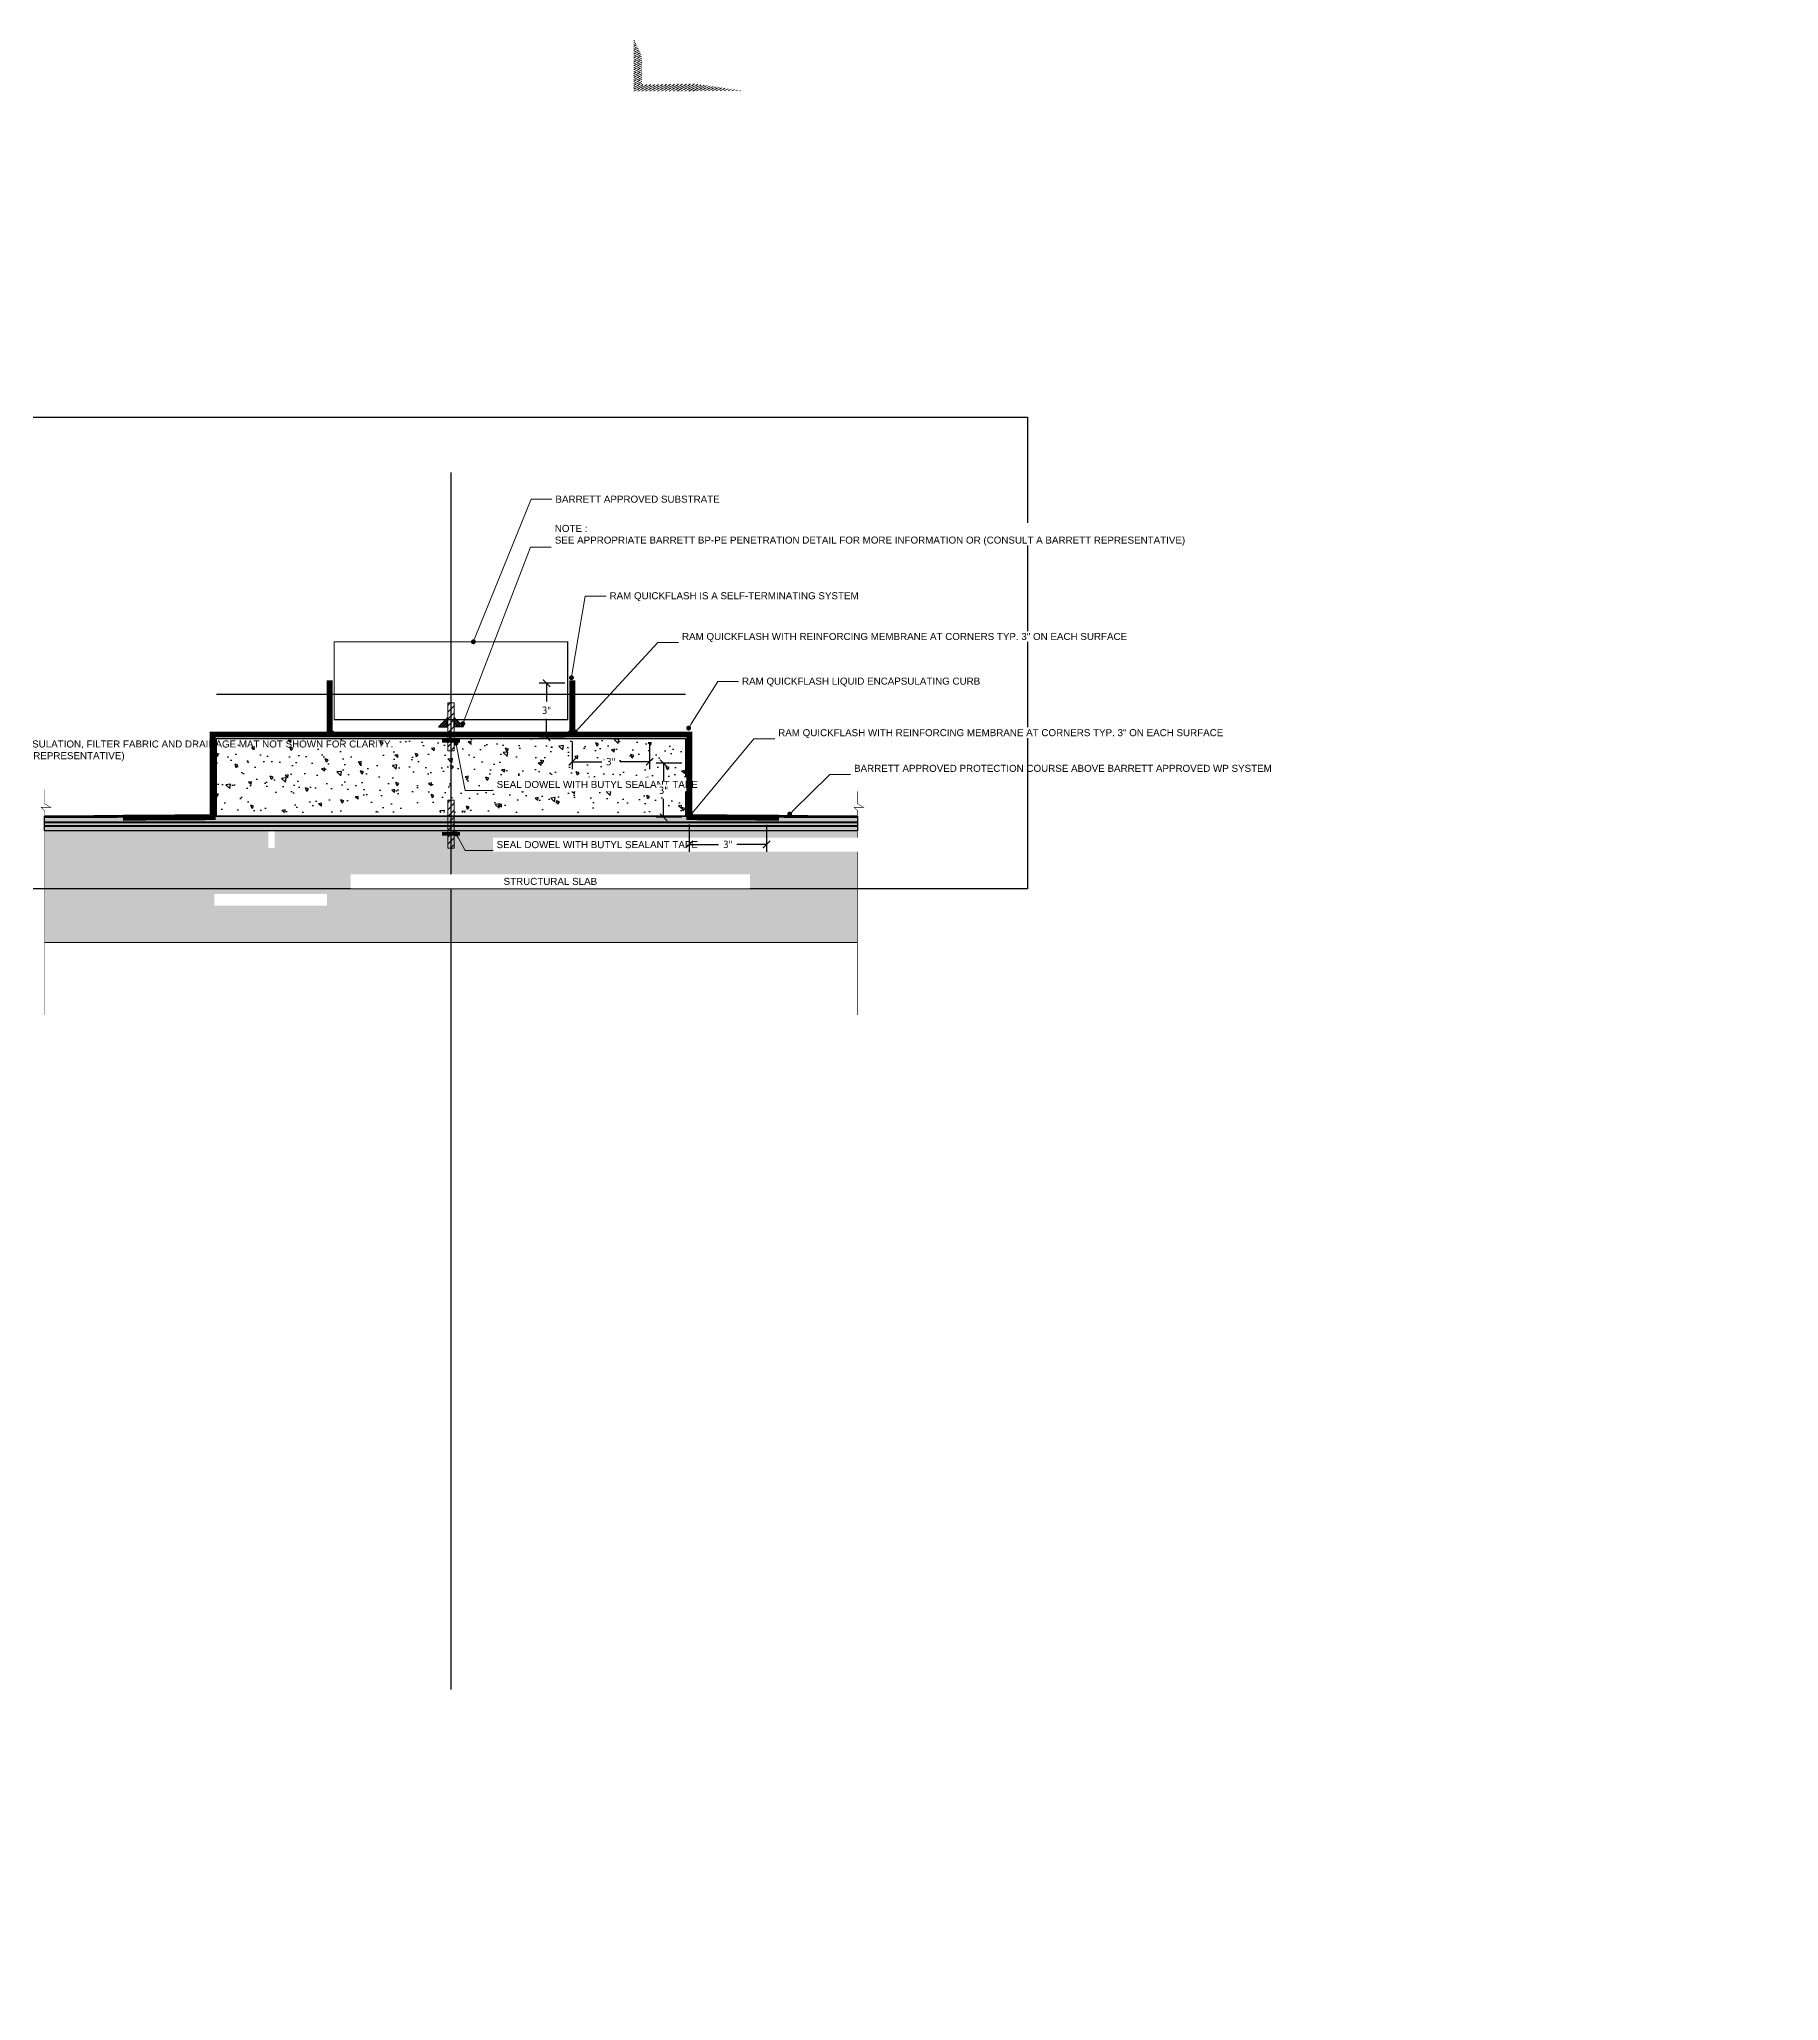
# Model space of a CAD drawing. Header units: inches. Extents: x 0 to 537, y 0 to 101.
# Drawn here: x 447.2 to 536.6, y 0 to 100.8 of the extents above; entities that cross this region are included whole.
import ezdxf
from ezdxf import colors
from ezdxf.entities.mleader import LeaderData, LeaderLine
from ezdxf.math import Vec2, Vec3

# ---------------------------------------------------------------- set-up
doc = ezdxf.new("R2010")
doc.units = ezdxf.units.IN
doc.header["$MEASUREMENT"] = 0
doc.linetypes.add('Dashed - Dense', pattern=[0.8, 0.5, -0.3])
doc.layers.get('Defpoints').update_dxf_attribs({"color": 103})
for name, color, linetype, lineweight in [('00 LDS Dimensions', 20, 'Continuous', 0), ('BP Mastic', 191, 'Continuous', 0), ('BP Others', 190, 'Continuous', 0), ('BP Primer', 2, 'Continuous', 0), ('BP Text', 20, 'Continuous', 0), ('Others', 190, 'Continuous', 0), ('RAM Black Pearl Sheet', 165, 'Continuous', 0), ('RAM HDR 327', 63, 'Continuous', 0), ('RT-250 HRA SYSTEM LIQUID', 241, 'Continuous', 0)]:
    doc.layers.add(name, color=color, linetype=linetype, lineweight=lineweight)
doc.layers.add('Fastener', color=94, linetype='Continuous')
doc.layers.add('Protection Course', color=7, linetype='Dashed - Dense', lineweight=0, true_color=0x216123)
doc.styles.add('Annotative', font='tahoma.ttf')
doc.styles.get("Standard").update_dxf_attribs({"font": 'ARIALN.TTF'})
doc.dimstyles.new('Annotative', dxfattribs={"dimscale": 0, "dimtxt": 0.09375, "dimasz": 0.09375, "dimexe": 0.09375, "dimexo": 0.09375, "dimgap": 0.0625, "dimtad": 0, "dimtih": 1, "dimtoh": 1, "dimlfac": -1, "dimzin": 3, "dimdsep": 46, "dimlunit": 4, "dimtxsty": 'Annotative', "dimblk": 'ARCHTICK', "dimcen": 0.09, "dimclrd": 256, "dimclre": 256, "dimclrt": 256, "dimadec": 0, "dimazin": 2, "dimtfac": 1, "dimtix": 1, "dimtofl": 0, "dimtmove": 1, "dimatfit": 1, "dimldrblk": 'CLOSEDBLANK', "dimfxl": 1, "dimtfill": 1, "dimtolj": 1, "dimtzin": 0, "dimarcsym": 0})
pattern_1 = [(140, (-1499.7655, 15.3575), (0.1568803, 1.7931505), [0.1875, -2.0625]), (85, (-1499.7655, 15.3575), (-1.8804803, -0.3468783), [0.15, -1.65]), (190.45144, (-1499.7525, 15.507), (-1.7236, 1.4462721), [0.1593505, -1.7528553]), (136.1842, (-1500.2655, 15.3575), (0.4137982, 2.6681033), [0.28125, -3.09375]), (186.63564, (-1500.231, 15.58), (-2.4352965, 2.336655), [0.239026, -2.6292844]), (81.18416, (-1500.2655, 15.3575), (-2.4352965, 2.336655), [0.225, -2.475]), (111, (-1500.1405, 15.6075), (1.0065472, 1.4922676), [0.1875, -2.0625]), (56, (-1500.1405, 15.6075), (-1.8128751, 0.6082883), [0.15, -1.65]), (161.45144, (-1500.0566, 15.7319), (-0.8063279, 2.100556), [0.1593505, -1.7528553]), (127.5, (-1499.7655, 15.35754), (-0.83223463, 0.03039964), [0, -1.63, 0, -1.675, 0, -1.65625]), (97.5, (-1499.7655, 15.3575), (-0.98602928, 0.65767384), [0, -0.955, 0, -1.5925, 0, -0.63125]), (57.5, (-1499.7655, 14.80004), (0.05638718, 1.3345561), [0, -0.625, 0, -1.95, 0, -2.5875]), (47.5, (-1499.7655, 14.55), (-0.25026246, 1.4579654), [0, -0.8125, 0, -1.295, 0, -1.8375])]
pattern_2 = [(90, (0, -0.105874), (-0.0625, 0.0625), [0.0625, -0.0625]), (180, (4e-18, -0.043374), (-0.0625, -0.0625), [0.0625, -0.0625])]

# ---------------------------------------------------------------- blocks, each defined once
blk = doc.blocks.new('_Dot')
at = {"color": 0, "linetype": 'ByBlock', "lineweight": -2}
blk.add_line((-0.5, 0), (-1, 0), dxfattribs=at)
at = {"color": 0, "linetype": 'ByBlock', "const_width": 0.5}
blk.add_lwpolyline([(-0.25, 0, 1), (0.25, 0, 1)], format="xyb", close=True, dxfattribs=at)
blk = doc.blocks.new('_ArchTick')
at = {"color": 0, "linetype": 'ByBlock', "const_width": 0.15}
blk.add_lwpolyline([(-0.5, -0.5), (0.5, 0.5)], dxfattribs=at)
blk = doc.blocks.new('*D47')
at = {"layer": '00 LDS Dimensions', "lineweight": -2, "transparency": 16777216}
for p, q in [((480.22, 63.58), (478.9, 63.58)), ((479.28, 63.58), (479.28, 62.64)), ((479.28, 60.81), (479.28, 61.75)), ((480.22, 60.81), (478.9, 60.81))]:
    blk.add_line(p, q, dxfattribs=at)
at = {"layer": 'Defpoints', "color": 0, "transparency": 16777216}
for p in [(480.6, 63.58), (479.28, 60.81), (480.6, 60.81)]:
    blk.add_point(p, dxfattribs=at)
at = {"layer": '00 LDS Dimensions', "lineweight": -2, "transparency": 16777216, "xscale": 0.375, "yscale": 0.375, "zscale": 0.375}
for p, rotation in [((479.28, 63.58), 90), ((479.28, 60.81), 270)]:
    blk.add_blockref('_ArchTick', p, dxfattribs=dict(at, rotation=rotation))
at = {"layer": '00 LDS Dimensions', "transparency": 16777216, "insert": (479.28, 62.19), "char_height": 0.375, "attachment_point": 5, "style": 'Annotative', "bg_fill": 3, "box_fill_scale": 1.25, "bg_fill_color": 256, "bg_fill_true_color": 13158600, "bg_fill_transparency": 0}
blk.add_mtext('\\A1;3"', dxfattribs=at)
blk = doc.blocks.new('_ClosedBlank')
at = {"color": 0, "linetype": 'ByBlock', "lineweight": -2}
for p, q in [((-1, 0.2), (0, 0)), ((-1, 0.2), (-1, -0.2)), ((0, 0), (-1, -0.2))]:
    blk.add_line(p, q, dxfattribs=at)
blk = doc.blocks.new('*D48')
at = {"layer": '00 LDS Dimensions', "lineweight": -2, "transparency": 16777216}
for p, q in [((480.6, 60.43), (480.6, 59.03)), ((484.57, 60.41), (484.57, 59.03)), ((480.6, 59.41), (482.11, 59.41)), ((484.57, 59.41), (483.05, 59.41))]:
    blk.add_line(p, q, dxfattribs=at)
at = {"layer": 'Defpoints', "color": 0, "transparency": 16777216}
for p in [(480.6, 60.81), (484.57, 60.79), (484.57, 59.41)]:
    blk.add_point(p, dxfattribs=at)
at = {"layer": '00 LDS Dimensions', "lineweight": -2, "transparency": 16777216, "xscale": 0.375, "yscale": 0.375, "zscale": 0.375, "rotation": 180}
blk.add_blockref('_ArchTick', (480.6, 59.41), dxfattribs=at)
at = {"layer": '00 LDS Dimensions', "lineweight": -2, "transparency": 16777216, "xscale": 0.375, "yscale": 0.375, "zscale": 0.375}
blk.add_blockref('_ArchTick', (484.57, 59.41), dxfattribs=at)
at = {"layer": '00 LDS Dimensions', "transparency": 16777216, "insert": (482.58, 59.41), "char_height": 0.375, "attachment_point": 5, "style": 'Annotative', "bg_fill": 3, "box_fill_scale": 1.25, "bg_fill_color": 256, "bg_fill_true_color": 13158600, "bg_fill_transparency": 0}
blk.add_mtext('\\A1;3"', dxfattribs=at)
blk = doc.blocks.new('*D49')
at = {"layer": '00 LDS Dimensions', "lineweight": -2, "transparency": 16777216}
for p, q in [((474.21, 67.69), (472.89, 67.69)), ((473.27, 67.69), (473.27, 66.75)), ((473.27, 64.92), (473.27, 65.86)), ((474.21, 64.92), (472.89, 64.92))]:
    blk.add_line(p, q, dxfattribs=at)
at = {"layer": 'Defpoints', "color": 0, "transparency": 16777216}
for p in [(474.59, 67.69), (473.27, 64.92), (474.59, 64.92)]:
    blk.add_point(p, dxfattribs=at)
at = {"layer": '00 LDS Dimensions', "lineweight": -2, "transparency": 16777216, "xscale": 0.375, "yscale": 0.375, "zscale": 0.375}
for p, rotation in [((473.27, 67.69), 90), ((473.27, 64.92), 270)]:
    blk.add_blockref('_ArchTick', p, dxfattribs=dict(at, rotation=rotation))
at = {"layer": '00 LDS Dimensions', "transparency": 16777216, "insert": (473.27, 66.3), "char_height": 0.375, "attachment_point": 5, "style": 'Annotative', "bg_fill": 3, "box_fill_scale": 1.25, "bg_fill_color": 256, "bg_fill_true_color": 13158600, "bg_fill_transparency": 0}
blk.add_mtext('\\A1;3"', dxfattribs=at)
blk = doc.blocks.new('*D50')
at = {"layer": '00 LDS Dimensions', "lineweight": -2, "transparency": 16777216}
for p, q in [((474.59, 64.69), (474.59, 63.28)), ((478.56, 64.66), (478.56, 63.28)), ((474.59, 63.66), (476.1, 63.66)), ((478.56, 63.66), (477.04, 63.66))]:
    blk.add_line(p, q, dxfattribs=at)
at = {"layer": 'Defpoints', "color": 0, "transparency": 16777216}
for p in [(474.59, 65.06), (478.56, 65.04), (478.56, 63.66)]:
    blk.add_point(p, dxfattribs=at)
at = {"layer": '00 LDS Dimensions', "lineweight": -2, "transparency": 16777216, "xscale": 0.375, "yscale": 0.375, "zscale": 0.375, "rotation": 180}
blk.add_blockref('_ArchTick', (474.59, 63.66), dxfattribs=at)
at = {"layer": '00 LDS Dimensions', "lineweight": -2, "transparency": 16777216, "xscale": 0.375, "yscale": 0.375, "zscale": 0.375}
blk.add_blockref('_ArchTick', (478.56, 63.66), dxfattribs=at)
at = {"layer": '00 LDS Dimensions', "transparency": 16777216, "insert": (476.57, 63.66), "char_height": 0.375, "attachment_point": 5, "style": 'Annotative', "bg_fill": 3, "box_fill_scale": 1.25, "bg_fill_color": 256, "bg_fill_true_color": 13158600, "bg_fill_transparency": 0}
blk.add_mtext('\\A1;3"', dxfattribs=at)

msp = doc.modelspace()

# ---------------------------------------------------------------- hatches: boundary and pattern name
h = msp.add_hatch()
h.set_pattern_fill('ZIGZAG', color=190)
h.set_pattern_definition([(0, (0, 0), (0.125, 0.125), [0.125, -0.125]), (90, (0.125, 0), (-0.125, 0.125), [0.125, -0.125])])
h.paths.add_polyline_path([(447.477, 60.861), (489.236, 60.861), (489.236, 60.111), (447.477, 60.111)])
at = {"layer": 'BP Others', "linetype": 'Continuous', "lineweight": -2}
h = msp.add_hatch(dxfattribs=at)
h.set_pattern_fill('AR-CONC', color=256, scale=0.25, angle=90, style=0)
h.set_pattern_definition(pattern_1)
h.paths.add_polyline_path([(480.399, 64.861), (456.314, 64.861), (456.314, 61.055), (458.97, 61.055), (458.97, 61.678), (459.302, 61.678), (459.302, 61.055), (480.399, 61.055)])
h = msp.add_hatch(dxfattribs=at)
h.set_pattern_fill('AR-CONC', color=256, scale=0.25, angle=90, style=0)
h.set_pattern_definition(pattern_1)
h.paths.add_polyline_path([(456.197, 56.26), (461.997, 56.26), (461.997, 56.86), (456.197, 56.86)], flags=16)
h.paths.add_polyline_path([(489.236, 54.367), (489.236, 60.111), (459.302, 60.111), (459.302, 59.219), (458.97, 59.219), (458.97, 60.111), (447.477, 60.111), (447.477, 54.367)])
at = {"layer": 'BP Primer'}
h = msp.add_hatch(dxfattribs=at)
h.set_pattern_fill('WOOD6', color=6, scale=0.2, pattern_type=2)
h.set_pattern_definition([(216.8699, (3.43456, 32.868206), (0.5999999836, 0.4000000247), [0.1, -0.9]), (206.5651, (3.55456, 32.80821), (-0.199999832, -0.200000262), [0.2236068, -0.2236068]), (198.4349, (3.55456, 32.708206), (-0.400000087, -0.199999681), [0.1264912, -0.5059644])])
h.paths.add_polyline_path([(483.322, 98.129), (480.934, 98.482), (478.158, 98.451), (478.158, 99.895), (477.751, 100.78), (477.753, 98.109)])
at = {"layer": 'Fastener'}
h = msp.add_hatch(dxfattribs=at)
h.set_pattern_fill('ZIGZAG', color=3, scale=0.5, angle=90)
h.set_pattern_definition(pattern_2)
h.paths.add_polyline_path([(468.191, 65.931), (467.713, 65.454), (468.191, 65.454)])
h = msp.add_hatch(dxfattribs=at)
h.set_pattern_fill('ZIGZAG', color=3, scale=0.5, angle=90)
h.set_pattern_definition(pattern_2)
h.paths.add_polyline_path([(468.522, 65.931), (469, 65.454), (468.522, 65.454)])
at = {"layer": 'Others'}
h = msp.add_hatch(dxfattribs=at)
h.set_pattern_fill('ANSI31', color=256, scale=2)
h.set_pattern_definition([(45, (405.87414, 50.19681), (-0.1767767, 0.1767767), [])])
h.paths.add_polyline_path([(468.522, 66.684), (468.191, 66.684), (468.191, 64.225), (468.522, 64.225)])
h = msp.add_hatch(dxfattribs=at)
h.set_pattern_fill('ANSI31', color=256, scale=2)
h.set_pattern_definition([(45, (405.87414, 45.19081), (-0.1767767, 0.1767767), [])])
h.paths.add_polyline_path([(468.522, 61.678), (468.191, 61.678), (468.191, 59.219), (468.522, 59.219)])

# ---------------------------------------------------------------- linework, layer by layer
at = {"const_width": 0.025}
for points in [[(447.477, 62.219), (447.477, 61.503), (447.796, 61.318), (447.305, 61.318), (447.477, 61.147), (447.477, 50.643)], [(489.236, 62.219), (489.236, 61.503), (489.556, 61.318), (489.065, 61.318), (489.236, 61.147), (489.236, 50.643)]]:
    msp.add_lwpolyline(points, dxfattribs=at)
at = {"layer": 'BP Mastic', "const_width": 0.2}
for points in [[(467.896, 64.734), (468.817, 64.734)], [(467.896, 59.953), (468.817, 59.953)]]:
    msp.add_lwpolyline(points, dxfattribs=at)
at = {"layer": 'Defpoints'}
for points in [[(429.106, 81.359), (497.967, 81.359), (497.967, 57.136), (429.106, 57.136)], [(456.314, 64.861), (480.399, 64.861), (480.399, 60.861), (456.314, 60.861)]]:
    msp.add_lwpolyline(points, close=True, dxfattribs=at)
for points in [[(468.356, 78.519), (468.356, 15.988)], [(456.314, 67.122), (480.399, 67.122)]]:
    msp.add_lwpolyline(points, dxfattribs=at)
at = {"layer": 'Fastener'}
for points in [[(468.191, 65.931), (467.713, 65.454), (468.191, 65.454), (468.191, 65.931)], [(468.522, 65.931), (469, 65.454), (468.522, 65.454), (468.522, 65.931)]]:
    msp.add_lwpolyline(points, dxfattribs=at)
at = {"layer": 'Others'}
for p, q in [((468.191, 64.225), (468.191, 66.684)), ((468.522, 66.684), (468.191, 66.684)), ((456.314, 64.861), (456.314, 60.861)), ((456.314, 64.861), (480.399, 64.861)), ((480.399, 60.861), (480.399, 64.861)), ((468.522, 64.225), (468.191, 64.225)), ((468.191, 59.219), (468.191, 61.678)), ((468.522, 61.678), (468.191, 61.678)), ((468.522, 59.219), (468.191, 59.219))]:
    msp.add_line(p, q, dxfattribs=at)
at = {"layer": 'Others', "const_width": 0.06}
msp.add_lwpolyline([(474.356, 65.822), (462.356, 65.822), (462.356, 69.822), (474.356, 69.822)], close=True, dxfattribs=at)
at = {"layer": 'Others'}
for points in [[(468.522, 66.684), (468.522, 64.225)], [(468.522, 61.678), (468.522, 59.219)], [(456.314, 60.861), (458.97, 60.861)], [(459.302, 60.861), (480.399, 60.861)], [(447.477, 60.111), (489.236, 60.111)], [(489.236, 54.367), (447.477, 54.367)]]:
    msp.add_lwpolyline(points, dxfattribs=at)
at = {"layer": 'Protection Course', "linetype": 'ByBlock', "ltscale": 0.2, "const_width": 0.141}
for points in [[(447.477, 60.835), (452.097, 60.85)], [(489.236, 60.835), (484.616, 60.85)]]:
    msp.add_lwpolyline(points, dxfattribs=at)
at = {"layer": 'RAM Black Pearl Sheet', "const_width": 0.1}
for points in [[(447.477, 60.549), (489.236, 60.549)], [(447.477, 60.361), (489.236, 60.361)]]:
    msp.add_lwpolyline(points, dxfattribs=at)
at = {"layer": 'RAM Black Pearl Sheet'}
msp.add_lwpolyline([(454.074, 60.831), (454.074, 60.888)], dxfattribs=at)
at = {"layer": 'RAM HDR 327', "const_width": 0.05}
for points in [[(458.157, 65.037), (462.124, 65.061), (462.124, 67.685)], [(452.147, 60.785), (456.114, 60.809), (456.114, 63.579)]]:
    msp.add_lwpolyline(points, dxfattribs=at)
at = {"layer": 'RT-250 HRA SYSTEM LIQUID', "color": 151, "true_color": 0x7fbfff, "const_width": 0.3}
for points in [[(459.585, 65.061), (462.124, 65.061), (462.124, 67.833)], [(451.51, 60.783), (456.114, 60.809), (456.114, 63.579), (456.114, 64.348), (456.114, 65.061), (459.671, 65.061)], [(474.688, 65.282), (474.409, 65.061), (468.367, 65.061)]]:
    msp.add_lwpolyline(points, dxfattribs=at)

# ---------------------------------------------------------------- next in the draw order: leaders
at = {"layer": 'BP Text'}
ml = msp.add_multileader_mtext('Standard', dxfattribs=at)
ml.set_content('{\\fArial|b0|i0|c0|p34;SEAL DOWEL WITH BUTYL SEALANT TAPE}', color=256)
ml.set_leader_properties(color=256, lineweight=0)
ml.set_arrow_properties(name='DOT')
ml.build(insert=Vec2(0, 0))
ml.multileader.update_dxf_attribs({"text_left_attachment_type": 2, "text_right_attachment_type": 2, "dogleg_length": 0.36, "arrow_head_size": 0.25, "scale": 4})
ctx = ml.context
ctx.base_point, ctx.scale, ctx.char_height, ctx.arrow_head_size, ctx.landing_gap_size, ctx.plane_origin = Vec3(470.525, 59.091), 4, 0.36, 0.25, 0.18, Vec3(421.185, 105.391)
ctx.left_attachment, ctx.right_attachment = 2, 2
notes = []
notes.append((ctx, [(0, (1, 1, 0), (469.085, 59.091), (1, 0), 1.44, [(0, [(468.62, 59.953)], 0, [])])]))
ctx.mtext.insert, ctx.mtext.width, ctx.mtext.flow_direction = Vec3(470.705, 59.58), 6.57713, 5
ctx.mtext.has_bg_fill, ctx.mtext.bg_color, ctx.mtext.bg_scale_factor, ctx.mtext.bg_transparency, ctx.mtext.use_window_bg_color = 1, -1027028792, 1.5, 0, 1
ml = msp.add_multileader_mtext('Standard', dxfattribs=at)
ml.set_content('\\A1;{\\fArial|b0|i0|c0|p34;STRUCTURAL SLAB}', color=256)
ml.set_leader_properties(color=256, lineweight=0)
ml.set_arrow_properties(name='DOT')
ml.build(insert=Vec2(0, 0))
ml.multileader.update_dxf_attribs({"text_left_attachment_type": 2, "text_right_attachment_type": 2, "dogleg_length": 0.36, "arrow_head_size": 0.25, "scale": 4})
ctx = ml.context
ctx.base_point, ctx.scale, ctx.char_height, ctx.arrow_head_size, ctx.landing_gap_size, ctx.plane_origin = Vec3(470.906, 57.506), 4, 0.36, 0.25, 0.18, Vec3(475.219, 62.264)
ctx.left_attachment, ctx.right_attachment, ctx.text_align_type = 2, 2, 1
notes.append((ctx, [(0, (0, 0, 0), (0, 0), (1, 0), 1, [])]))
ctx.mtext.insert, ctx.mtext.width, ctx.mtext.defined_height, ctx.mtext.alignment, ctx.mtext.flow_direction = Vec3(473.465, 57.692), 5.04012, 0.468, 2, 5
ctx.mtext.has_bg_fill, ctx.mtext.bg_color, ctx.mtext.bg_scale_factor, ctx.mtext.bg_transparency, ctx.mtext.use_window_bg_color = 1, -1027028792, 1.5, 0, 1
for ctx, leaders in notes:
    for number, flags, end, landing, length, lines in leaders:
        leader = LeaderData()
        leader.index, (leader.has_last_leader_line, leader.has_dogleg_vector, leader.attachment_direction) = number, flags
        leader.last_leader_point, leader.dogleg_vector, leader.dogleg_length = Vec3(end), Vec3(landing), length
        for number, points, colour, breaks in lines:
            line = LeaderLine()
            line.index, line.vertices, line.color, line.breaks = number, Vec3.list(points), colors.encode_raw_color(colour), breaks
            leader.lines.append(line)
        ctx.leaders.append(leader)

# ---------------------------------------------------------------- next in the draw order: leaders
at = {"layer": 'BP Text', "color": 190}
ml = msp.add_multileader_mtext('Standard', dxfattribs=at)
ml.set_content('{\\fArial|b0|i0|c0|p34;\\LNOTE\\l :\\PREQIRED/OPTIONAL INSULATION, FILTER FABRIC AND DRAINAGE MAT NOT SHOWN FOR CLARITY.\\P(CONSULT A BARRETT REPRESENTATIVE) }', color=190)
ml.set_leader_properties(color=256, lineweight=0)
ml.set_arrow_properties(name='DOT')
ml.build(insert=Vec2(0, 0))
ml.multileader.update_dxf_attribs({"text_left_attachment_type": 2, "text_right_attachment_type": 2, "dogleg_length": 0.36, "arrow_head_size": 0.25, "scale": 4})
ctx = ml.context
ctx.base_point, ctx.scale, ctx.char_height, ctx.arrow_head_size, ctx.landing_gap_size, ctx.plane_origin = Vec3(441.047, 64.205), 4, 0.36, 0.25, 0.18, Vec3(410.878, 86.705)
ctx.left_attachment, ctx.right_attachment = 2, 2
notes = []
notes.append((ctx, [(0, (0, 0, 0), (0, 0), (1, 0), 1, [])]))
ctx.mtext.insert, ctx.mtext.width, ctx.mtext.flow_direction = Vec3(441.227, 65.351), 12.539, 5
for ctx, leaders in notes:
    for number, flags, end, landing, length, lines in leaders:
        leader = LeaderData()
        leader.index, (leader.has_last_leader_line, leader.has_dogleg_vector, leader.attachment_direction) = number, flags
        leader.last_leader_point, leader.dogleg_vector, leader.dogleg_length = Vec3(end), Vec3(landing), length
        for number, points, colour, breaks in lines:
            line = LeaderLine()
            line.index, line.vertices, line.color, line.breaks = number, Vec3.list(points), colors.encode_raw_color(colour), breaks
            leader.lines.append(line)
        ctx.leaders.append(leader)

# ---------------------------------------------------------------- next in the draw order: leaders
ml = msp.add_multileader_mtext('Standard', dxfattribs=at)
ml.set_content('\\A1;{\\fArial|b0|i0|c0|p34;NOTE : \\PSEE APPROPRIATE BARRETT BP-PE PENETRATION DETAIL FOR MORE INFORMATION OR (CONSULT A BARRETT REPRESENTATIVE)}', color=190)
ml.set_leader_properties(color=256, lineweight=0)
ml.set_arrow_properties(name='DOT')
ml.build(insert=Vec2(0, 0))
ml.multileader.update_dxf_attribs({"has_text_frame": 1, "text_left_attachment_type": 2, "text_right_attachment_type": 2, "dogleg_length": 0.36, "arrow_head_size": 0.25, "scale": 4})
ctx = ml.context
ctx.base_point, ctx.scale, ctx.char_height, ctx.arrow_head_size, ctx.landing_gap_size, ctx.plane_origin = Vec3(473.513, 74.682), 4, 0.36, 0.25, 0.18, Vec3(399.882, 70.315)
ctx.left_attachment, ctx.right_attachment = 2, 2
notes = []
notes.append((ctx, [(0, (1, 1, 0), (472.445, 74.682), (1, 0), 1.068, [(0, [(468.97, 65.615)], 0, [])])]))
ctx.mtext.insert, ctx.mtext.width, ctx.mtext.flow_direction = Vec3(473.693, 75.827), 12.03166, 5
ctx.mtext.has_bg_fill, ctx.mtext.bg_color, ctx.mtext.bg_scale_factor, ctx.mtext.bg_transparency, ctx.mtext.use_window_bg_color = 1, -1073741824, 1.25, 0, 1
at = {"layer": 'BP Text'}
ml = msp.add_multileader_mtext('Standard', dxfattribs=at)
ml.set_content('{\\fArial|b0|i0|c0|p34;SEAL DOWEL WITH BUTYL SEALANT TAPE}', color=256)
ml.set_leader_properties(color=256, lineweight=0)
ml.set_arrow_properties(name='DOT')
ml.build(insert=Vec2(0, 0))
ml.multileader.update_dxf_attribs({"text_left_attachment_type": 2, "text_right_attachment_type": 2, "dogleg_length": 0.36, "arrow_head_size": 0.25, "scale": 4})
ctx = ml.context
ctx.base_point, ctx.scale, ctx.char_height, ctx.arrow_head_size, ctx.landing_gap_size, ctx.plane_origin = Vec3(470.525, 62.184), 4, 0.36, 0.25, 0.18, Vec3(421.185, 110.049)
ctx.left_attachment, ctx.right_attachment = 2, 2
notes.append((ctx, [(0, (1, 1, 0), (469.085, 62.184), (1, 0), 1.44, [(0, [(468.62, 64.611)], 0, [])])]))
ctx.mtext.insert, ctx.mtext.width, ctx.mtext.flow_direction = Vec3(470.705, 62.673), 6.57713, 5
ctx.mtext.has_bg_fill, ctx.mtext.bg_color, ctx.mtext.bg_scale_factor, ctx.mtext.bg_transparency, ctx.mtext.use_window_bg_color = 1, -1027028792, 1.5, 0, 1
for ctx, leaders in notes:
    for number, flags, end, landing, length, lines in leaders:
        leader = LeaderData()
        leader.index, (leader.has_last_leader_line, leader.has_dogleg_vector, leader.attachment_direction) = number, flags
        leader.last_leader_point, leader.dogleg_vector, leader.dogleg_length = Vec3(end), Vec3(landing), length
        for number, points, colour, breaks in lines:
            line = LeaderLine()
            line.index, line.vertices, line.color, line.breaks = number, Vec3.list(points), colors.encode_raw_color(colour), breaks
            leader.lines.append(line)
        ctx.leaders.append(leader)

# ---------------------------------------------------------------- next in the draw order: linework, layer by layer
at = {"layer": 'RAM HDR 327', "const_width": 0.05}
msp.add_lwpolyline([(484.566, 60.785), (480.599, 60.809), (480.599, 63.579)], dxfattribs=at)
at = {"layer": 'RT-250 HRA SYSTEM LIQUID', "color": 151, "true_color": 0x7fbfff, "const_width": 0.3}
for points in [[(462.025, 65.282), (462.304, 65.061), (468.346, 65.061)], [(485.203, 60.783), (480.599, 60.809), (480.599, 63.579), (480.599, 64.348), (480.599, 65.061), (477.042, 65.061)]]:
    msp.add_lwpolyline(points, dxfattribs=at)

# ---------------------------------------------------------------- next in the draw order: leaders
at = {"layer": 'BP Text'}
ml = msp.add_multileader_mtext('Standard', dxfattribs=at)
ml.set_content('\\A1;{\\fArial|b0|i0|c0|p34;BARRETT APPROVED SUBSTRATE}', color=256)
ml.set_leader_properties(color=256, lineweight=0)
ml.set_arrow_properties(name='DOT')
ml.build(insert=Vec2(0, 0))
ml.multileader.update_dxf_attribs({"text_left_attachment_type": 2, "text_right_attachment_type": 2, "dogleg_length": 0.36, "arrow_head_size": 0.25, "scale": 4})
ctx = ml.context
ctx.base_point, ctx.scale, ctx.char_height, ctx.arrow_head_size, ctx.landing_gap_size, ctx.plane_origin = Vec3(473.545, 77.143), 4, 0.36, 0.25, 0.18, Vec3(449.838, 75.432)
ctx.left_attachment, ctx.right_attachment = 2, 2
notes = []
notes.append((ctx, [(0, (1, 1, 0), (472.477, 77.143), (1, 0), 1.068, [(0, [(469.508, 69.822)], 0, [])])]))
ctx.mtext.insert, ctx.mtext.flow_direction = Vec3(473.725, 77.33), 5
for ctx, leaders in notes:
    for number, flags, end, landing, length, lines in leaders:
        leader = LeaderData()
        leader.index, (leader.has_last_leader_line, leader.has_dogleg_vector, leader.attachment_direction) = number, flags
        leader.last_leader_point, leader.dogleg_vector, leader.dogleg_length = Vec3(end), Vec3(landing), length
        for number, points, colour, breaks in lines:
            line = LeaderLine()
            line.index, line.vertices, line.color, line.breaks = number, Vec3.list(points), colors.encode_raw_color(colour), breaks
            leader.lines.append(line)
        ctx.leaders.append(leader)

# ---------------------------------------------------------------- next in the draw order: leaders
ml = msp.add_multileader_mtext('Standard', dxfattribs=at)
ml.set_content('\\A1;{\\fArial|b0|i0|c0|p34;RAM QUICKFLASH IS A SELF-TERMINATING SYSTEM}', color=256)
ml.set_leader_properties(color=256, lineweight=0)
ml.set_arrow_properties(name='DOT')
ml.build(insert=Vec2(0, 0))
ml.multileader.update_dxf_attribs({"text_left_attachment_type": 2, "text_right_attachment_type": 2, "dogleg_length": 0.36, "arrow_head_size": 0.25, "scale": 4})
ctx = ml.context
ctx.base_point, ctx.scale, ctx.char_height, ctx.arrow_head_size, ctx.landing_gap_size, ctx.plane_origin = Vec3(476.324, 72.171), 4, 0.36, 0.25, 0.18, Vec3(404.769, 68.298)
ctx.left_attachment, ctx.right_attachment = 2, 2
notes = []
notes.append((ctx, [(0, (1, 1, 0), (475.256, 72.171), (1, 0), 1.068, [(0, [(474.549, 67.974)], 0, [])])]))
ctx.mtext.insert, ctx.mtext.flow_direction = Vec3(476.504, 72.368), 5
ctx.mtext.has_bg_fill, ctx.mtext.bg_color, ctx.mtext.bg_scale_factor, ctx.mtext.bg_transparency, ctx.mtext.use_window_bg_color = 1, -1073741824, 1.25, 0, 1
ml = msp.add_multileader_mtext('Standard', dxfattribs=at)
ml.set_content('\\A1;{\\fArial|b0|i0|c0|p34;RAM QUICKFLASH WITH REINFORCING MEMBRANE AT CORNERS TYP. 3" ON EACH SURFACE}', color=256)
ml.set_leader_properties(color=256, lineweight=0)
ml.set_arrow_properties(name='DOT')
ml.build(insert=Vec2(0, 0))
ml.multileader.update_dxf_attribs({"text_left_attachment_type": 2, "text_right_attachment_type": 2, "dogleg_length": 0.36, "arrow_head_size": 0.25, "scale": 4})
ctx = ml.context
ctx.base_point, ctx.scale, ctx.char_height, ctx.arrow_head_size, ctx.landing_gap_size, ctx.plane_origin = Vec3(484.988, 64.843), 4, 0.36, 0.25, 0.18, Vec3(410.682, 61.191)
ctx.left_attachment, ctx.right_attachment = 2, 2
notes.append((ctx, [(0, (1, 1, 0), (483.92, 64.843), (1, 0), 1.068, [(0, [(480.678, 60.931)], 0, [])])]))
ctx.mtext.insert, ctx.mtext.width, ctx.mtext.flow_direction = Vec3(485.168, 65.332), 12.82745, 5
ctx.mtext.has_bg_fill, ctx.mtext.bg_color, ctx.mtext.bg_scale_factor, ctx.mtext.bg_transparency, ctx.mtext.use_window_bg_color = 1, -1073741824, 1.25, 0, 1
for ctx, leaders in notes:
    for number, flags, end, landing, length, lines in leaders:
        leader = LeaderData()
        leader.index, (leader.has_last_leader_line, leader.has_dogleg_vector, leader.attachment_direction) = number, flags
        leader.last_leader_point, leader.dogleg_vector, leader.dogleg_length = Vec3(end), Vec3(landing), length
        for number, points, colour, breaks in lines:
            line = LeaderLine()
            line.index, line.vertices, line.color, line.breaks = number, Vec3.list(points), colors.encode_raw_color(colour), breaks
            leader.lines.append(line)
        ctx.leaders.append(leader)

# ---------------------------------------------------------------- next in the draw order: linework, layer by layer
at = {"layer": 'Defpoints'}
msp.add_lwpolyline([(447.477, 60.861), (489.236, 60.861), (489.236, 60.111), (447.477, 60.111)], close=True, dxfattribs=at)
at = {"layer": 'RAM HDR 327', "const_width": 0.05}
msp.add_lwpolyline([(478.556, 65.037), (474.589, 65.061), (474.589, 67.685)], dxfattribs=at)
at = {"layer": 'RT-250 HRA SYSTEM LIQUID', "color": 151, "true_color": 0x7fbfff, "const_width": 0.3}
msp.add_lwpolyline([(477.128, 65.061), (474.589, 65.061), (474.589, 67.833)], dxfattribs=at)

# ---------------------------------------------------------------- next in the draw order: leaders
at = {"layer": 'BP Text'}
ml = msp.add_multileader_mtext('Standard', dxfattribs=at)
ml.set_content('\\A1;{\\fArial|b0|i0|c0|p34;RAM QUICKFLASH LIQUID ENCAPSULATING CURB}', color=256)
ml.set_leader_properties(color=256, lineweight=0)
ml.set_arrow_properties(name='DOT')
ml.build(insert=Vec2(0, 0))
ml.multileader.update_dxf_attribs({"text_left_attachment_type": 2, "text_right_attachment_type": 2, "dogleg_length": 0.36, "arrow_head_size": 0.25, "scale": 4})
ctx = ml.context
ctx.base_point, ctx.scale, ctx.char_height, ctx.arrow_head_size, ctx.landing_gap_size, ctx.plane_origin = Vec3(483.128, 67.783), 4, 0.36, 0.25, 0.18, Vec3(410.571, 65.646)
ctx.left_attachment, ctx.right_attachment = 2, 2
notes = []
notes.append((ctx, [(0, (1, 1, 0), (482.06, 67.783), (1, 0), 1.068, [(0, [(480.567, 65.386)], 0, [])])]))
ctx.mtext.insert, ctx.mtext.flow_direction = Vec3(483.308, 67.98), 5
ctx.mtext.has_bg_fill, ctx.mtext.bg_color, ctx.mtext.bg_scale_factor, ctx.mtext.bg_transparency, ctx.mtext.use_window_bg_color = 1, -1073741824, 1.25, 0, 1
ml = msp.add_multileader_mtext('Standard', dxfattribs=at)
ml.set_content('{\\fArial|b0|i0|c0|p34;BARRETT APPROVED PROTECTION COURSE ABOVE BARRETT APPROVED WP SYSTEM}', color=256)
ml.set_leader_properties(color=256, lineweight=0)
ml.set_arrow_properties(name='DOT')
ml.build(insert=Vec2(0, 0))
ml.multileader.update_dxf_attribs({"text_left_attachment_type": 2, "text_right_attachment_type": 2, "dogleg_length": 0.36, "arrow_head_size": 0.25, "scale": 4})
ctx = ml.context
ctx.base_point, ctx.scale, ctx.char_height, ctx.arrow_head_size, ctx.landing_gap_size, ctx.plane_origin = Vec3(488.884, 63.01), 4, 0.36, 0.25, 0.18, Vec3(461.036, 109.495)
ctx.left_attachment, ctx.right_attachment = 2, 2
notes.append((ctx, [(0, (1, 1, 0), (487.816, 63.01), (1, 0), 1.068, [(0, [(485.756, 60.97)], 0, [])])]))
ctx.mtext.insert, ctx.mtext.width, ctx.mtext.flow_direction = Vec3(489.064, 63.5), 11.60362, 5
for ctx, leaders in notes:
    for number, flags, end, landing, length, lines in leaders:
        leader = LeaderData()
        leader.index, (leader.has_last_leader_line, leader.has_dogleg_vector, leader.attachment_direction) = number, flags
        leader.last_leader_point, leader.dogleg_vector, leader.dogleg_length = Vec3(end), Vec3(landing), length
        for number, points, colour, breaks in lines:
            line = LeaderLine()
            line.index, line.vertices, line.color, line.breaks = number, Vec3.list(points), colors.encode_raw_color(colour), breaks
            leader.lines.append(line)
        ctx.leaders.append(leader)

# ---------------------------------------------------------------- next in the draw order: dimensions: what is measured, and where the dimension line sits
at = {"layer": '00 LDS Dimensions'}
dim = msp.add_linear_dim(base=(479.276, 60.809), p1=(480.599, 63.579), p2=(480.599, 60.809), angle=90, text='3"', dimstyle='Annotative', dxfattribs=at)
dim.commit()
dim.dimension.update_dxf_attribs({"geometry": '*D47', "text_midpoint": (479.276, 62.194)})

# ---------------------------------------------------------------- next in the draw order: leaders
at = {"layer": 'BP Text'}
ml = msp.add_multileader_mtext('Standard', dxfattribs=at)
ml.set_content('\\A1;{\\fArial|b0|i0|c0|p34;RAM QUICKFLASH WITH REINFORCING MEMBRANE AT CORNERS TYP. 3" ON EACH SURFACE}', color=256)
ml.set_leader_properties(color=256, lineweight=0)
ml.set_arrow_properties(name='DOT')
ml.build(insert=Vec2(0, 0))
ml.multileader.update_dxf_attribs({"text_left_attachment_type": 2, "text_right_attachment_type": 2, "dogleg_length": 0.36, "arrow_head_size": 0.25, "scale": 4})
ctx = ml.context
ctx.base_point, ctx.scale, ctx.char_height, ctx.arrow_head_size, ctx.landing_gap_size, ctx.plane_origin = Vec3(480.047, 69.784), 4, 0.36, 0.25, 0.18, Vec3(405.741, 66.132)
ctx.left_attachment, ctx.right_attachment = 2, 2
notes = []
notes.append((ctx, [(0, (1, 1, 0), (478.979, 69.784), (1, 0), 1.068, [(0, [(474.74, 65.191)], 0, [])])]))
ctx.mtext.insert, ctx.mtext.width, ctx.mtext.flow_direction = Vec3(480.227, 70.274), 12.82745, 5
ctx.mtext.has_bg_fill, ctx.mtext.bg_color, ctx.mtext.bg_scale_factor, ctx.mtext.bg_transparency, ctx.mtext.use_window_bg_color = 1, -1073741824, 1.25, 0, 1
for ctx, leaders in notes:
    for number, flags, end, landing, length, lines in leaders:
        leader = LeaderData()
        leader.index, (leader.has_last_leader_line, leader.has_dogleg_vector, leader.attachment_direction) = number, flags
        leader.last_leader_point, leader.dogleg_vector, leader.dogleg_length = Vec3(end), Vec3(landing), length
        for number, points, colour, breaks in lines:
            line = LeaderLine()
            line.index, line.vertices, line.color, line.breaks = number, Vec3.list(points), colors.encode_raw_color(colour), breaks
            leader.lines.append(line)
        ctx.leaders.append(leader)

# ---------------------------------------------------------------- next in the draw order: dimensions: what is measured, and where the dimension line sits
at = {"layer": '00 LDS Dimensions'}
dim = msp.add_linear_dim(base=(473.265, 64.916), p1=(474.589, 67.685), p2=(474.589, 64.916), angle=90, text='3"', dimstyle='Annotative', dxfattribs=at)
dim.commit()
dim.dimension.update_dxf_attribs({"geometry": '*D49', "text_midpoint": (473.265, 66.3)})
dim = msp.add_linear_dim(base=(484.566, 59.406), p1=(480.599, 60.809), p2=(484.566, 60.785), text='3"', dimstyle='Annotative', dxfattribs=at)
dim.commit()
dim.dimension.update_dxf_attribs({"geometry": '*D48', "text_midpoint": (482.583, 59.406)})

# ---------------------------------------------------------------- next in the draw order: dimensions: what is measured, and where the dimension line sits
dim = msp.add_linear_dim(base=(478.556, 63.658), p1=(474.589, 65.061), p2=(478.556, 65.037), text='3"', dimstyle='Annotative', dxfattribs=at)
dim.commit()
dim.dimension.update_dxf_attribs({"geometry": '*D50', "text_midpoint": (476.572, 63.658)})

doc.saveas('drawing.dxf')
